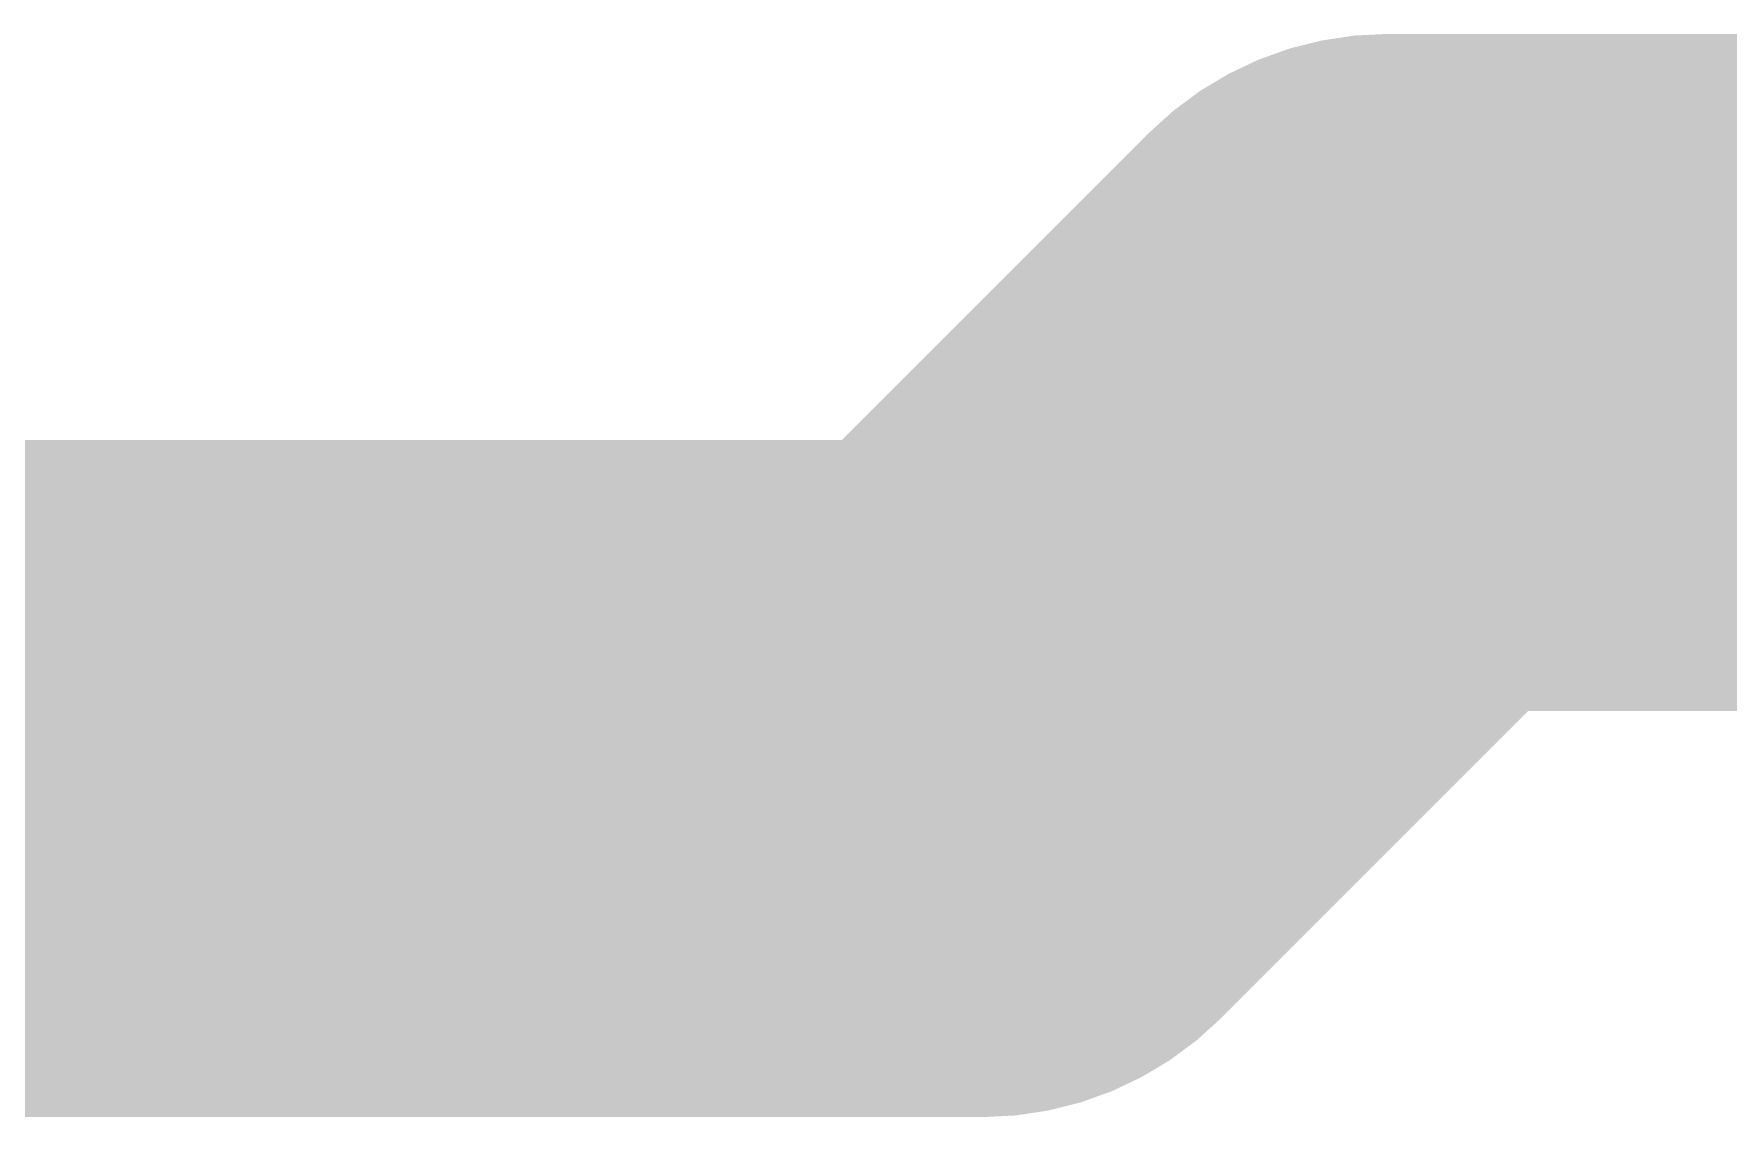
# Model space of a CAD drawing. Header units: inches. Extents: x 1.1 to 79.5, y 1.1 to 66.4.
# Drawn here: x 35.75 to 36.376, y 48.625 to 49.025 of the extents above; entities that cross this region are included whole.
import ezdxf

# ---------------------------------------------------------------- set-up
doc = ezdxf.new("R2010")
doc.units = ezdxf.units.IN
doc.layers.add('Top Layer', color=1, linetype='Continuous')

msp = doc.modelspace()

# ---------------------------------------------------------------- linework, layer by layer
at = {"layer": 'Top Layer', "const_width": 0.25}
for points in [[(36.1, 48.75), (36.25, 48.9)], [(36.25, 48.9), (41.05, 48.9)], [(26.9, 48.75), (36.1, 48.75)]]:
    msp.add_lwpolyline(points, dxfattribs=at)
at = {"layer": 'Top Layer', "const_width": 0.125}
for points in [[(36.1875, 48.9, 1), (36.3125, 48.9, 1)], [(36.1875, 48.9, 1), (36.3125, 48.9, 1)], [(36.0375, 48.75, 1), (36.1625, 48.75, 1)], [(36.0375, 48.75, 1), (36.1625, 48.75, 1)]]:
    msp.add_lwpolyline(points, format="xyb", close=True, dxfattribs=at)

doc.saveas('drawing.dxf')
